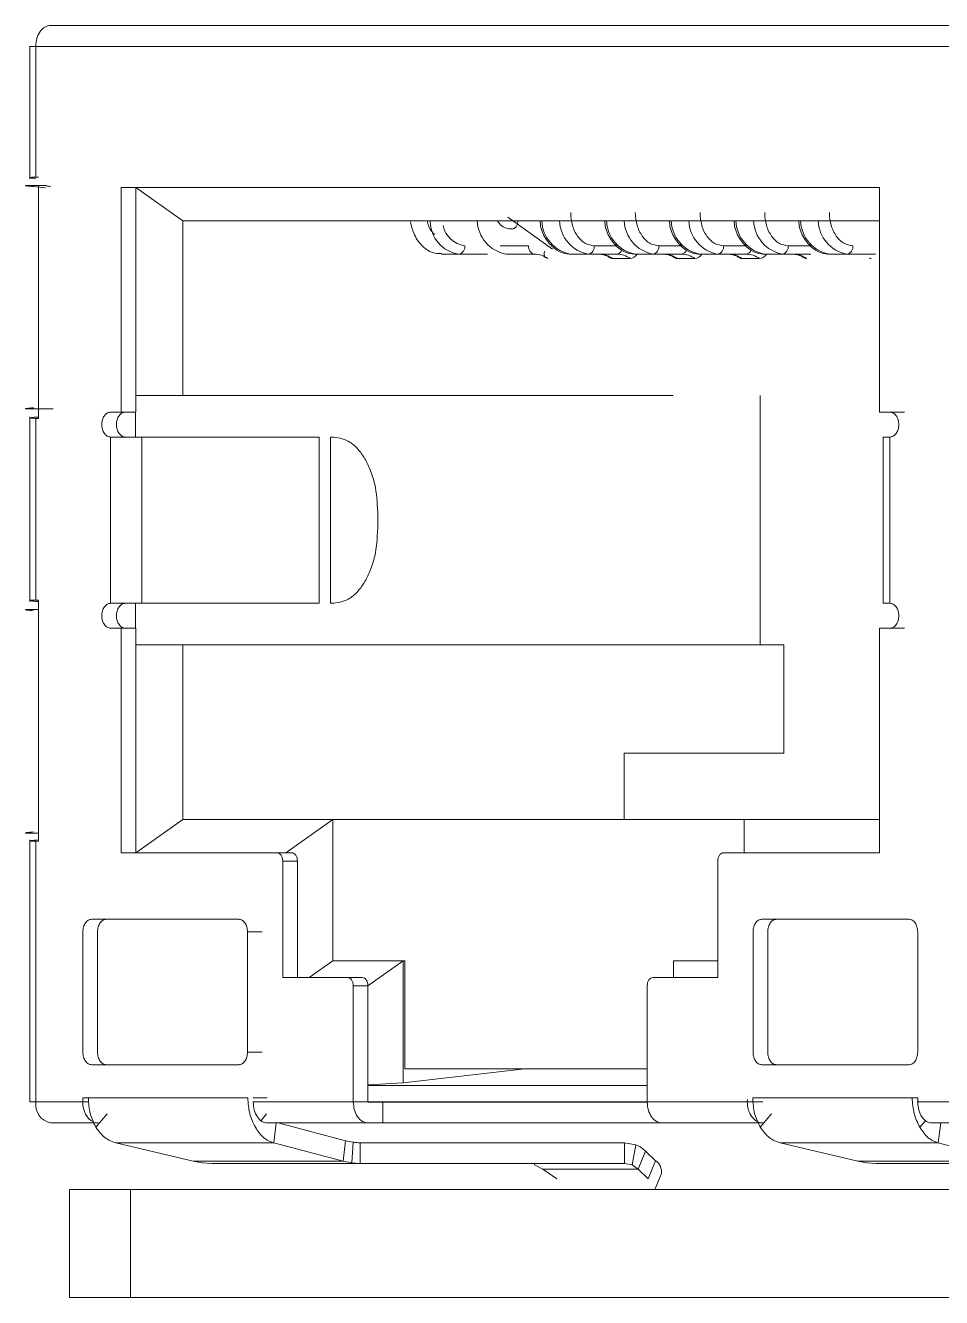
# Model space of a CAD drawing. Header units: millimetres. Extents: x -331 to 5585, y -2655 to 1513.
# Drawn here: x 472.68 to 483.7, y 1174.67 to 1189.97 of the extents above; entities that cross this region are included whole.
import ezdxf

# ---------------------------------------------------------------- set-up
doc = ezdxf.new("R2010")
doc.units = ezdxf.units.MM

msp = doc.modelspace()

# ---------------------------------------------------------------- linework, layer by layer
at = {"color": 7, "linetype": 'Continuous', "lineweight": 15}
for p, q in [((484.155, 1189.97), (472.983, 1189.97)), ((472.731, 1189.721), (472.731, 1188.126)), ((472.804, 1188.144), (472.804, 1189.718)), ((472.804, 1189.718), (483.977, 1189.718)), ((472.838, 1188.144), (472.804, 1188.144)), ((472.679, 1188.045), (472.928, 1188.045)), ((472.922, 1188.018), (472.777, 1188.032)), ((472.838, 1185.358), (472.838, 1188.045)), ((473.83, 1188.02), (473.83, 1185.32)), ((482.951, 1188.02), (473.83, 1188.02)), ((474.006, 1188.02), (474.006, 1185.32)), ((474.006, 1185.519), (474.006, 1188.02)), ((474.006, 1188.02), (474.572, 1187.619)), ((482.951, 1185.32), (482.951, 1188.02)), ((474.572, 1187.619), (482.951, 1187.619)), ((474.572, 1185.519), (474.572, 1187.619)), ((479.018, 1187.279), (478.482, 1187.665)), ((478.389, 1187.32), (478.732, 1187.32)), ((477.682, 1187.22), (477.894, 1187.22)), ((477.894, 1187.22), (478.237, 1187.22)), ((478.46, 1187.22), (478.672, 1187.22)), ((478.803, 1187.22), (478.46, 1187.22)), ((479.238, 1187.22), (479.45, 1187.22)), ((479.45, 1187.22), (479.793, 1187.22)), ((479.741, 1187.165), (479.953, 1187.165)), ((480.015, 1187.22), (480.228, 1187.22)), ((480.228, 1187.22), (480.571, 1187.22)), ((480.519, 1187.165), (480.731, 1187.165)), ((480.793, 1187.22), (481.005, 1187.22)), ((481.005, 1187.22), (481.348, 1187.22)), ((481.297, 1187.165), (481.509, 1187.165)), ((481.571, 1187.22), (481.783, 1187.22)), ((481.783, 1187.22), (482.126, 1187.22)), ((482.349, 1187.22), (482.561, 1187.22)), ((482.561, 1187.22), (482.904, 1187.22)), ((482.692, 1187.22), (482.904, 1187.22)), ((474.006, 1185.519), (474.572, 1185.519)), ((480.472, 1185.519), (474.572, 1185.519)), ((481.517, 1185.519), (481.517, 1182.519)), ((472.838, 1185.358), (472.838, 1185.244)), ((473.013, 1185.358), (472.838, 1185.358)), ((473.703, 1185.32), (473.83, 1185.32)), ((473.83, 1185.32), (474.006, 1185.32)), ((474.004, 1185.019), (474.004, 1185.32)), ((482.951, 1185.32), (483.077, 1185.32)), ((483.077, 1185.32), (483.254, 1185.32)), ((472.731, 1185.262), (472.731, 1183.04)), ((472.838, 1185.26), (472.804, 1185.258)), ((472.804, 1185.244), (472.838, 1185.244)), ((472.804, 1183.057), (472.804, 1185.244)), ((473.703, 1185.019), (473.703, 1183.02)), ((476.213, 1185.019), (474.078, 1185.019)), ((474.078, 1183.02), (474.078, 1185.019)), ((476.213, 1183.02), (476.213, 1185.019)), ((476.388, 1185.019), (476.348, 1185.019)), ((476.348, 1183.02), (476.348, 1185.019)), ((482.995, 1185.022), (482.995, 1183.017)), ((483.077, 1183.02), (483.077, 1185.019)), ((476.917, 1183.919), (476.917, 1184.119)), ((472.838, 1183.057), (472.804, 1183.057)), ((472.804, 1183.043), (472.838, 1183.041)), ((472.838, 1183.057), (472.838, 1182.943)), ((473.705, 1183.02), (473.703, 1183.02)), ((474.004, 1182.719), (474.004, 1183.02)), ((474.078, 1183.02), (476.213, 1183.02)), ((476.348, 1183.02), (476.388, 1183.02)), ((472.838, 1180.256), (472.838, 1182.943)), ((473.83, 1182.719), (473.703, 1182.719)), ((473.83, 1182.719), (473.83, 1180.02)), ((474.006, 1182.719), (473.83, 1182.719)), ((474.006, 1182.719), (474.006, 1180.02)), ((483.077, 1182.719), (482.951, 1182.719)), ((482.951, 1180.02), (482.951, 1182.719)), ((483.077, 1182.719), (483.254, 1182.719)), ((474.006, 1180.02), (474.006, 1182.519)), ((474.572, 1182.519), (474.006, 1182.519)), ((481.802, 1182.519), (474.572, 1182.519)), ((474.572, 1180.419), (474.572, 1182.519)), ((481.802, 1182.519), (481.802, 1181.219)), ((481.802, 1181.219), (479.88, 1181.219)), ((479.88, 1181.219), (479.88, 1180.419)), ((474.006, 1180.02), (474.572, 1180.419)), ((476.375, 1180.419), (474.572, 1180.419)), ((475.81, 1180.02), (476.375, 1180.419)), ((476.375, 1178.72), (476.375, 1180.419)), ((481.325, 1180.419), (476.375, 1180.419)), ((482.951, 1180.419), (481.325, 1180.419)), ((481.325, 1180.02), (481.325, 1180.419)), ((472.838, 1180.256), (472.838, 1180.157)), ((472.731, 1180.175), (472.731, 1177.018)), ((472.838, 1180.174), (472.804, 1180.171)), ((472.804, 1180.157), (472.838, 1180.157)), ((472.804, 1177.022), (472.804, 1180.157)), ((473.83, 1180.02), (475.703, 1180.02)), ((475.88, 1180.02), (475.703, 1180.02)), ((481.077, 1180.02), (482.951, 1180.02)), ((475.774, 1179.919), (475.774, 1178.519)), ((475.951, 1179.919), (475.774, 1179.919)), ((475.951, 1179.919), (475.951, 1178.519)), ((481.007, 1178.519), (481.007, 1179.919)), ((473.476, 1179.219), (475.244, 1179.219)), ((483.305, 1179.219), (481.537, 1179.219)), ((473.37, 1177.619), (473.37, 1179.07)), ((473.547, 1179.07), (473.547, 1177.619)), ((475.35, 1179.07), (475.35, 1177.619)), ((475.35, 1179.07), (475.527, 1179.07)), ((481.431, 1179.07), (481.431, 1177.619)), ((481.608, 1179.07), (481.608, 1177.619)), ((483.411, 1177.619), (483.411, 1179.07)), ((476.092, 1178.519), (476.375, 1178.72)), ((477.224, 1178.72), (476.375, 1178.72)), ((476.799, 1178.419), (477.224, 1178.72)), ((477.224, 1177.252), (477.224, 1178.72)), ((477.224, 1178.72), (477.241, 1178.72)), ((477.241, 1178.72), (477.241, 1177.421)), ((480.476, 1178.519), (480.476, 1178.72)), ((481.007, 1178.72), (480.476, 1178.72)), ((475.774, 1178.519), (476.552, 1178.519)), ((476.729, 1178.519), (476.552, 1178.519)), ((476.623, 1178.419), (476.623, 1177.022)), ((476.799, 1178.419), (476.623, 1178.419)), ((476.799, 1178.419), (476.799, 1177.022)), ((480.158, 1177.022), (480.158, 1178.419)), ((480.229, 1178.519), (481.007, 1178.519)), ((475.35, 1177.619), (475.527, 1177.619)), ((475.244, 1177.469), (473.476, 1177.469)), ((477.224, 1177.252), (478.687, 1177.421)), ((478.687, 1177.421), (477.241, 1177.421)), ((478.687, 1177.421), (480.158, 1177.421)), ((481.537, 1177.469), (483.305, 1177.469)), ((476.799, 1177.227), (477.224, 1177.252)), ((480.158, 1177.219), (476.799, 1177.219)), ((473.369, 1177.071), (473.369, 1177.022)), ((473.436, 1177.071), (473.369, 1177.071)), ((475.354, 1177.071), (473.436, 1177.071)), ((475.586, 1177.071), (475.419, 1177.071)), ((483.345, 1177.071), (481.427, 1177.071)), ((481.604, 1177.071), (481.427, 1177.071)), ((483.412, 1177.071), (483.345, 1177.071)), ((483.412, 1177.022), (483.412, 1177.071)), ((473.369, 1177.022), (472.804, 1177.022)), ((473.369, 1177.022), (473.442, 1177.022)), ((476.623, 1177.022), (475.419, 1177.022)), ((476.623, 1177.022), (476.799, 1177.022)), ((476.799, 1177.022), (480.158, 1177.022)), ((476.976, 1177.019), (476.801, 1177.019)), ((480.159, 1177.019), (476.976, 1177.019)), ((476.976, 1176.769), (476.976, 1177.019)), ((481.362, 1177.022), (480.158, 1177.022)), ((481.08, 1177.022), (481.548, 1177.022)), ((483.405, 1177.022), (483.412, 1177.022)), ((483.977, 1177.022), (483.412, 1177.022)), ((472.983, 1176.769), (473.556, 1176.769)), ((473.662, 1176.878), (473.527, 1176.717)), ((475.58, 1176.878), (475.513, 1176.798)), ((475.588, 1176.769), (476.801, 1176.769)), ((475.696, 1176.769), (475.666, 1176.529)), ((476.529, 1176.555), (475.718, 1176.769)), ((476.801, 1176.769), (476.976, 1176.769)), ((476.976, 1176.769), (480.336, 1176.769)), ((480.336, 1176.769), (481.55, 1176.769)), ((481.653, 1176.878), (481.518, 1176.717)), ((483.504, 1176.797), (483.436, 1176.717)), ((483.581, 1176.769), (484.155, 1176.769)), ((483.688, 1176.769), (483.658, 1176.529)), ((473.766, 1176.529), (475.666, 1176.529)), ((474.697, 1176.309), (473.766, 1176.529)), ((475.666, 1176.529), (476.499, 1176.309)), ((476.499, 1176.309), (476.529, 1176.555)), ((476.529, 1176.555), (476.621, 1176.538)), ((476.621, 1176.538), (476.606, 1176.289)), ((476.705, 1176.282), (476.705, 1176.532)), ((476.705, 1176.532), (479.886, 1176.532)), ((479.886, 1176.532), (479.886, 1176.282)), ((479.886, 1176.532), (480.023, 1176.507)), ((480.023, 1176.507), (479.977, 1176.265)), ((480.137, 1176.432), (480.049, 1176.215)), ((480.137, 1176.432), (480.258, 1176.314)), ((481.758, 1176.529), (483.658, 1176.529)), ((481.758, 1176.529), (482.69, 1176.309)), ((484.492, 1176.309), (483.658, 1176.529)), ((476.499, 1176.309), (474.697, 1176.309)), ((474.697, 1176.309), (474.804, 1176.289)), ((474.804, 1176.289), (474.92, 1176.282)), ((474.92, 1176.282), (476.705, 1176.282)), ((476.606, 1176.289), (476.499, 1176.309)), ((476.705, 1176.282), (476.606, 1176.289)), ((479.886, 1176.282), (476.705, 1176.282)), ((478.802, 1176.265), (478.805, 1176.282)), ((479.886, 1176.282), (479.977, 1176.265)), ((480.258, 1176.314), (480.169, 1176.097)), ((482.69, 1176.309), (484.492, 1176.309)), ((482.69, 1176.309), (482.797, 1176.289)), ((482.797, 1176.289), (482.913, 1176.282)), ((482.913, 1176.282), (484.698, 1176.282)), ((478.901, 1176.215), (478.802, 1176.265)), ((480.049, 1176.215), (478.901, 1176.215)), ((479.069, 1176.097), (478.901, 1176.215)), ((479.977, 1176.265), (480.049, 1176.215)), ((480.049, 1176.215), (480.169, 1176.097)), ((480.25, 1175.969), (480.328, 1176.16)), ((473.209, 1175.969), (473.209, 1174.67)), ((473.941, 1175.969), (473.209, 1175.969)), ((473.941, 1174.67), (473.941, 1175.969)), ((488.168, 1175.969), (473.941, 1175.969)), ((473.209, 1174.67), (473.941, 1174.67)), ((473.941, 1174.67), (510.004, 1174.67))]:
    msp.add_line(p, q, dxfattribs=at)
at = {"color": 8, "linetype": 'Continuous', "lineweight": 15}
for p, q in [((479.795, 1187.32), (479.52, 1187.32)), ((480.573, 1187.32), (480.298, 1187.32)), ((481.35, 1187.32), (481.076, 1187.32)), ((482.128, 1187.32), (481.854, 1187.32))]:
    msp.add_line(p, q, dxfattribs=at)
at = {"color": 7, "linetype": 'Continuous', "lineweight": 15, "flags": 128}
msp.add_lwpolyline([(478.532, 1187.519), (478.532, 1187.519), (478.559, 1187.527), (478.582, 1187.549), (478.597, 1187.581), (478.603, 1187.619)], dxfattribs=at)
at = {"color": 7, "linetype": 'Continuous', "lineweight": 15}
for centre, radius, start, end in [((477.949, 1187.617), 0.401, 179.9422, 262.0922), ((478.535, 1187.635), 0.422, 182.2969, 259.6793), ((479.526, 1187.635), 0.423, 182.1339, 259.6599), ((480.303, 1187.635), 0.422, 182.2957, 259.6805), ((481.081, 1187.635), 0.423, 182.1364, 259.6587), ((481.859, 1187.635), 0.422, 182.2989, 259.6786), ((482.637, 1187.635), 0.423, 182.1364, 259.6587), ((477.876, 1187.307), 0.0893, 281.4533, 8.0248), ((478.821, 1187.307), 0.0893, 171.9752, 258.5467), ((479.432, 1187.307), 0.0893, 281.4533, 8.0248), ((480.21, 1187.307), 0.0893, 281.4533, 8.0248), ((480.988, 1187.307), 0.0893, 281.4488, 8.0349), ((481.765, 1187.307), 0.0893, 281.4488, 8.0349), ((482.543, 1187.307), 0.0893, 281.4541, 8.0297), ((478.799, 1186.945), 0.275, 53.326, 89.2204), ((478.988, 1187.222), 0.0712, 152.9354, 220.8783), ((479.577, 1186.945), 0.275, 53.326, 89.2204), ((479.74, 1187.208), 0.0432, 235.6793, 271.7288), ((479.789, 1186.945), 0.275, 53.3267, 89.2198), ((480.355, 1186.945), 0.275, 53.326, 89.2204), ((480.518, 1187.208), 0.0432, 235.6706, 271.7376), ((480.567, 1186.945), 0.275, 53.3267, 89.2198), ((481.133, 1186.945), 0.275, 53.3267, 89.2198), ((481.295, 1187.208), 0.0432, 235.6706, 271.7376), ((481.345, 1186.945), 0.275, 53.3288, 89.2177), ((481.91, 1186.945), 0.275, 53.3288, 89.2177), ((482.073, 1187.208), 0.0432, 235.6706, 271.7376), ((482.851, 1187.208), 0.0432, 235.6706, 271.7376), ((473.027, 1176.99), 0.225, 171.9482, 258.5779), ((480.173, 1176.182), 0.157, 351.7347, 57.1949)]:
    msp.add_arc(centre, radius, start, end, dxfattribs=at)
at = {"color": 8, "linetype": 'Continuous', "lineweight": 15}
for centre, radius, start, end in [((479.313, 1187.635), 0.423, 182.1344, 259.6594), ((480.091, 1187.635), 0.423, 182.1339, 259.6599), ((480.869, 1187.635), 0.423, 182.1332, 259.6606), ((481.647, 1187.635), 0.423, 182.1364, 259.6587), ((482.425, 1187.635), 0.423, 182.1364, 259.6587), ((478.001, 1187.619), 0.302, 190.6636, 263.0932), ((479.785, 1187.291), 0.0717, 276.0147, 340.2419), ((479.94, 1187.278), 0.114, 276.4689, 328.9205), ((480.563, 1187.291), 0.0716, 275.9576, 340.306), ((480.718, 1187.278), 0.114, 276.4689, 328.9205), ((481.341, 1187.291), 0.0716, 275.9576, 340.306), ((481.496, 1187.278), 0.114, 276.4689, 328.9205)]:
    msp.add_arc(centre, radius, start, end, dxfattribs=at)
at = {"color": 7, "linetype": 'Continuous', "lineweight": 15}
for centre, ratio, start_param, end_param in [((481.55, 1177.021), 0.745911, 1.453796, 3.141593), ((473.556, 1177.021), 0.744581, 1.570796, 2.808059), ((483.581, 1177.021), 0.669633, 1.570796, 3.141593)]:
    msp.add_ellipse(centre, major_axis=(0, 0.252), ratio=ratio, start_param=start_param, end_param=end_param, dxfattribs=at)
for points, knots in [([(472.804, 1189.718), (472.807, 1189.751), (472.812, 1189.817), (472.854, 1189.9), (472.912, 1189.958), (472.959, 1189.966), (472.983, 1189.97)], [0, 0, 0, 0, 0.250023, 0.499836, 0.74999, 1, 1, 1, 1]), ([(472.804, 1189.718), (472.784, 1189.718), (472.742, 1189.718), (472.725, 1189.718), (472.742, 1189.718), (472.784, 1189.718), (472.804, 1189.718)], [0, 0, 0, 0, 0.249988, 0.5, 0.750012, 1, 1, 1, 1]), ([(472.804, 1188.144), (472.787, 1188.144), (472.751, 1188.143), (472.73, 1188.141), (472.73, 1188.139), (472.741, 1188.136), (472.765, 1188.133), (472.791, 1188.131), (472.804, 1188.13)], [0, 0, 0, 0, 0.198512, 0.430769, 0.560241, 0.698275, 0.844894, 1, 1, 1, 1]), ([(472.838, 1188.045), (472.797, 1188.045), (472.714, 1188.045), (472.691, 1188.045), (472.679, 1188.045)], [0, 0, 0, 0, 0.499992, 1, 1, 1, 1]), ([(472.679, 1188.045), (472.679, 1188.043), (472.68, 1188.039), (472.744, 1188.034), (472.777, 1188.032)], [0, 0, 0, 0, 0.49999, 1, 1, 1, 1]), ([(472.928, 1188.045), (472.928, 1188.043), (472.929, 1188.039), (472.964, 1188.034), (472.981, 1188.032)], [0, 0, 0, 0, 0.50004, 1, 1, 1, 1]), ([(477.309, 1187.606), (477.325, 1187.544), (477.359, 1187.42), (477.469, 1187.291), (477.584, 1187.224), (477.656, 1187.226), (477.682, 1187.226)], [0, 0, 0, 0, 0.298269, 0.602456, 0.856268, 1, 1, 1, 1]), ([(477.602, 1187.455), (477.588, 1187.468), (477.556, 1187.498), (477.522, 1187.561), (477.515, 1187.609), (477.513, 1187.619)], [0, 0, 0, 0, 0.365534, 0.857364, 1, 1, 1, 1]), ([(478.356, 1187.619), (478.366, 1187.604), (478.394, 1187.564), (478.458, 1187.527), (478.51, 1187.523), (478.532, 1187.522)], [0, 0, 0, 0, 0.255941, 0.6743575, 1, 1, 1, 1]), ([(478.869, 1187.619), (478.871, 1187.593), (478.881, 1187.501), (478.95, 1187.372), (479.062, 1187.262), (479.166, 1187.222), (479.224, 1187.22), (479.238, 1187.22)], [0, 0, 0, 0, 0.122968, 0.416743, 0.681187, 0.925811, 1, 1, 1, 1]), ([(479.52, 1187.32), (479.485, 1187.325), (479.43, 1187.333), (479.364, 1187.383), (479.305, 1187.451), (479.25, 1187.562), (479.242, 1187.667), (479.238, 1187.719)], [0, 0, 0, 0, 0.239709, 0.373171, 0.500624, 0.750372, 1, 1, 1, 1]), ([(479.647, 1187.619), (479.649, 1187.593), (479.659, 1187.501), (479.728, 1187.372), (479.839, 1187.262), (479.944, 1187.222), (480.002, 1187.22), (480.015, 1187.22)], [0, 0, 0, 0, 0.122968, 0.416725, 0.681189, 0.925811, 1, 1, 1, 1]), ([(480.298, 1187.32), (480.263, 1187.325), (480.207, 1187.333), (480.141, 1187.383), (480.083, 1187.451), (480.028, 1187.562), (480.019, 1187.667), (480.015, 1187.719)], [0, 0, 0, 0, 0.239679, 0.373171, 0.500625, 0.750376, 1, 1, 1, 1]), ([(480.424, 1187.619), (480.427, 1187.593), (480.436, 1187.501), (480.506, 1187.372), (480.617, 1187.262), (480.721, 1187.222), (480.78, 1187.22), (480.793, 1187.22)], [0, 0, 0, 0, 0.122972, 0.416728, 0.681191, 0.925802, 1, 1, 1, 1]), ([(481.076, 1187.32), (481.04, 1187.325), (480.985, 1187.333), (480.919, 1187.383), (480.861, 1187.451), (480.805, 1187.562), (480.797, 1187.667), (480.793, 1187.719)], [0, 0, 0, 0, 0.239672, 0.373166, 0.500621, 0.750374, 1, 1, 1, 1]), ([(481.202, 1187.619), (481.205, 1187.593), (481.214, 1187.501), (481.284, 1187.372), (481.395, 1187.262), (481.499, 1187.222), (481.557, 1187.22), (481.571, 1187.22)], [0, 0, 0, 0, 0.122963, 0.416734, 0.681171, 0.925803, 1, 1, 1, 1]), ([(481.854, 1187.32), (481.818, 1187.325), (481.763, 1187.333), (481.697, 1187.383), (481.639, 1187.451), (481.583, 1187.562), (481.575, 1187.667), (481.571, 1187.719)], [0, 0, 0, 0, 0.239711, 0.373166, 0.50062, 0.750371, 1, 1, 1, 1]), ([(481.98, 1187.619), (481.983, 1187.593), (481.992, 1187.501), (482.061, 1187.372), (482.173, 1187.262), (482.277, 1187.222), (482.335, 1187.22), (482.349, 1187.22)], [0, 0, 0, 0, 0.122966, 0.416744, 0.681179, 0.925802, 1, 1, 1, 1]), ([(482.632, 1187.32), (482.595, 1187.326), (482.52, 1187.337), (482.427, 1187.43), (482.362, 1187.562), (482.353, 1187.667), (482.349, 1187.719)], [0, 0, 0, 0, 0.249993, 0.500072, 0.750007, 1, 1, 1, 1]), ([(479.581, 1187.22), (479.614, 1187.215), (479.659, 1187.21), (479.703, 1187.18), (479.715, 1187.173)], [0, 0, 0, 0, 0.748095, 1, 1, 1, 1]), ([(480.358, 1187.22), (480.392, 1187.215), (480.437, 1187.21), (480.481, 1187.18), (480.492, 1187.173)], [0, 0, 0, 0, 0.7480826, 1, 1, 1, 1]), ([(481.136, 1187.22), (481.17, 1187.215), (481.215, 1187.21), (481.259, 1187.18), (481.27, 1187.173)], [0, 0, 0, 0, 0.748108, 1, 1, 1, 1]), ([(481.914, 1187.22), (481.948, 1187.215), (481.993, 1187.21), (482.037, 1187.18), (482.048, 1187.173)], [0, 0, 0, 0, 0.748108, 1, 1, 1, 1]), ([(472.777, 1185.371), (472.744, 1185.369), (472.68, 1185.364), (472.679, 1185.36), (472.679, 1185.358)], [0, 0, 0, 0, 0.500005, 1, 1, 1, 1]), ([(472.679, 1185.358), (472.691, 1185.358), (472.714, 1185.358), (472.797, 1185.358), (472.838, 1185.358)], [0, 0, 0, 0, 0.500008, 1, 1, 1, 1]), ([(473.703, 1185.019), (473.69, 1185.022), (473.662, 1185.026), (473.626, 1185.061), (473.603, 1185.111), (473.595, 1185.169), (473.603, 1185.228), (473.627, 1185.278), (473.662, 1185.313), (473.69, 1185.317), (473.703, 1185.32)], [0, 0, 0, 0, 0.1250081, 0.2498761, 0.3750485, 0.4999103, 0.6250218, 0.7499825, 0.8749919, 1, 1, 1, 1]), ([(473.88, 1185.32), (473.866, 1185.317), (473.839, 1185.313), (473.803, 1185.278), (473.78, 1185.228), (473.771, 1185.169), (473.78, 1185.111), (473.803, 1185.061), (473.839, 1185.026), (473.866, 1185.022), (473.88, 1185.019)], [0, 0, 0, 0, 0.1250027, 0.2500348, 0.3749901, 0.5000897, 0.6249395, 0.7501065, 0.8749973, 1, 1, 1, 1]), ([(483.077, 1185.32), (483.091, 1185.317), (483.119, 1185.313), (483.154, 1185.278), (483.178, 1185.228), (483.186, 1185.169), (483.178, 1185.111), (483.154, 1185.061), (483.119, 1185.026), (483.091, 1185.022), (483.077, 1185.019)], [0, 0, 0, 0, 0.125007, 0.250043, 0.374977, 0.50009, 0.624952, 0.750098, 0.874993, 1, 1, 1, 1]), ([(472.804, 1185.258), (472.791, 1185.257), (472.765, 1185.254), (472.741, 1185.252), (472.73, 1185.249), (472.73, 1185.247), (472.751, 1185.245), (472.787, 1185.244), (472.804, 1185.244)], [0, 0, 0, 0, 0.155105, 0.301723, 0.439756, 0.569238, 0.801486, 1, 1, 1, 1]), ([(474.078, 1185.019), (474.049, 1185.019), (473.991, 1185.019), (473.887, 1185.019), (473.784, 1185.019), (473.73, 1185.019), (473.703, 1185.019)], [0, 0, 0, 0, 0.2499943, 0.4999918, 0.7499871, 1, 1, 1, 1]), ([(476.917, 1184.119), (476.91, 1184.233), (476.899, 1184.407), (476.833, 1184.617), (476.765, 1184.76), (476.681, 1184.877), (476.557, 1184.989), (476.455, 1185.007), (476.388, 1185.019)], [0, 0, 0, 0, 0.239435, 0.369533, 0.500027, 0.630113, 0.760564, 1, 1, 1, 1]), ([(483.077, 1185.019), (483.057, 1185.019), (483.015, 1185.019), (482.991, 1185.019), (482.997, 1185.019), (482.998, 1185.019)], [0, 0, 0, 0, 0.4668957, 0.9338463, 1, 1, 1, 1]), ([(476.388, 1183.02), (476.455, 1183.032), (476.557, 1183.05), (476.681, 1183.162), (476.765, 1183.278), (476.833, 1183.422), (476.899, 1183.631), (476.91, 1183.806), (476.917, 1183.919)], [0, 0, 0, 0, 0.2394553, 0.3695592, 0.5000061, 0.6301148, 0.7605464, 1, 1, 1, 1]), ([(472.804, 1183.057), (472.787, 1183.057), (472.751, 1183.057), (472.73, 1183.054), (472.73, 1183.052), (472.741, 1183.049), (472.765, 1183.046), (472.791, 1183.044), (472.804, 1183.043)], [0, 0, 0, 0, 0.198513, 0.43077, 0.560242, 0.698277, 0.844909, 1, 1, 1, 1]), ([(473.703, 1182.719), (473.69, 1182.722), (473.662, 1182.726), (473.627, 1182.761), (473.603, 1182.811), (473.595, 1182.869), (473.603, 1182.928), (473.627, 1182.978), (473.662, 1183.013), (473.69, 1183.017), (473.703, 1183.02)], [0, 0, 0, 0, 0.125017, 0.250035, 0.375005, 0.499875, 0.624995, 0.749965, 0.874983, 1, 1, 1, 1]), ([(473.703, 1183.02), (473.73, 1183.02), (473.784, 1183.02), (473.887, 1183.02), (473.991, 1183.02), (474.049, 1183.02), (474.078, 1183.02)], [0, 0, 0, 0, 0.250013, 0.500008, 0.750006, 1, 1, 1, 1]), ([(473.88, 1183.02), (473.866, 1183.017), (473.839, 1183.013), (473.803, 1182.978), (473.78, 1182.928), (473.771, 1182.869), (473.78, 1182.811), (473.803, 1182.761), (473.839, 1182.726), (473.866, 1182.722), (473.88, 1182.719)], [0, 0, 0, 0, 0.1250115, 0.2500524, 0.3750165, 0.5001249, 0.6249835, 0.7499476, 0.8749885, 1, 1, 1, 1]), ([(482.998, 1183.02), (482.997, 1183.02), (482.991, 1183.02), (483.015, 1183.02), (483.057, 1183.02), (483.077, 1183.02)], [0, 0, 0, 0, 0.0661537, 0.5331043, 1, 1, 1, 1]), ([(483.077, 1183.02), (483.091, 1183.017), (483.119, 1183.013), (483.154, 1182.978), (483.178, 1182.928), (483.186, 1182.869), (483.178, 1182.811), (483.154, 1182.761), (483.119, 1182.726), (483.091, 1182.722), (483.077, 1182.719)], [0, 0, 0, 0, 0.125016, 0.250061, 0.375004, 0.500125, 0.624996, 0.749939, 0.874984, 1, 1, 1, 1]), ([(472.838, 1182.943), (472.797, 1182.943), (472.714, 1182.943), (472.691, 1182.943), (472.679, 1182.943)], [0, 0, 0, 0, 0.499992, 1, 1, 1, 1]), ([(472.679, 1182.943), (472.679, 1182.941), (472.68, 1182.937), (472.744, 1182.932), (472.777, 1182.93)], [0, 0, 0, 0, 0.49999, 1, 1, 1, 1]), ([(472.777, 1180.269), (472.744, 1180.267), (472.68, 1180.262), (472.679, 1180.258), (472.679, 1180.256)], [0, 0, 0, 0, 0.50001, 1, 1, 1, 1]), ([(472.679, 1180.256), (472.691, 1180.256), (472.714, 1180.256), (472.797, 1180.256), (472.838, 1180.256)], [0, 0, 0, 0, 0.500008, 1, 1, 1, 1]), ([(472.804, 1180.171), (472.791, 1180.17), (472.765, 1180.168), (472.741, 1180.165), (472.73, 1180.163), (472.73, 1180.16), (472.751, 1180.158), (472.787, 1180.157), (472.804, 1180.157)], [0, 0, 0, 0, 0.1550907, 0.3017239, 0.4397458, 0.5692294, 0.8014872, 1, 1, 1, 1]), ([(475.703, 1180.02), (475.713, 1180.018), (475.731, 1180.015), (475.755, 1179.992), (475.771, 1179.959), (475.773, 1179.933), (475.774, 1179.919)], [0, 0, 0, 0, 0.250032, 0.500103, 0.750002, 1, 1, 1, 1]), ([(475.88, 1180.02), (475.889, 1180.018), (475.908, 1180.015), (475.931, 1179.992), (475.948, 1179.959), (475.95, 1179.933), (475.951, 1179.919)], [0, 0, 0, 0, 0.2500154, 0.500099, 0.7500384, 1, 1, 1, 1]), ([(481.007, 1179.919), (481.008, 1179.933), (481.01, 1179.959), (481.026, 1179.992), (481.05, 1180.015), (481.068, 1180.018), (481.077, 1180.02)], [0, 0, 0, 0, 0.2499952, 0.4998734, 0.7499708, 1, 1, 1, 1]), ([(473.37, 1179.07), (473.372, 1179.089), (473.375, 1179.128), (473.399, 1179.178), (473.434, 1179.213), (473.462, 1179.217), (473.476, 1179.219)], [0, 0, 0, 0, 0.249812, 0.499816, 0.7499, 1, 1, 1, 1]), ([(473.653, 1179.219), (473.639, 1179.217), (473.611, 1179.213), (473.576, 1179.178), (473.552, 1179.128), (473.548, 1179.089), (473.547, 1179.07)], [0, 0, 0, 0, 0.250072, 0.500244, 0.750194, 1, 1, 1, 1]), ([(475.244, 1179.219), (475.258, 1179.217), (475.286, 1179.213), (475.321, 1179.178), (475.345, 1179.128), (475.348, 1179.089), (475.35, 1179.07)], [0, 0, 0, 0, 0.25008, 0.500184, 0.750191, 1, 1, 1, 1]), ([(481.431, 1179.07), (481.433, 1179.089), (481.436, 1179.128), (481.46, 1179.178), (481.495, 1179.213), (481.523, 1179.217), (481.537, 1179.219)], [0, 0, 0, 0, 0.249812, 0.499816, 0.7499, 1, 1, 1, 1]), ([(481.714, 1179.219), (481.7, 1179.217), (481.672, 1179.213), (481.637, 1179.178), (481.613, 1179.128), (481.609, 1179.089), (481.608, 1179.07)], [0, 0, 0, 0, 0.250094, 0.500246, 0.750195, 1, 1, 1, 1]), ([(483.305, 1179.219), (483.319, 1179.217), (483.347, 1179.213), (483.382, 1179.178), (483.406, 1179.128), (483.409, 1179.089), (483.411, 1179.07)], [0, 0, 0, 0, 0.2501, 0.500184, 0.750188, 1, 1, 1, 1]), ([(476.552, 1178.519), (476.561, 1178.518), (476.58, 1178.515), (476.603, 1178.492), (476.62, 1178.459), (476.622, 1178.433), (476.623, 1178.419)], [0, 0, 0, 0, 0.250028, 0.500123, 0.75, 1, 1, 1, 1]), ([(476.729, 1178.519), (476.738, 1178.518), (476.757, 1178.515), (476.78, 1178.492), (476.796, 1178.459), (476.798, 1178.433), (476.799, 1178.419)], [0, 0, 0, 0, 0.250029, 0.500127, 0.750005, 1, 1, 1, 1]), ([(480.158, 1178.419), (480.159, 1178.433), (480.161, 1178.459), (480.178, 1178.492), (480.201, 1178.515), (480.22, 1178.518), (480.229, 1178.519)], [0, 0, 0, 0, 0.24998, 0.499863, 0.749966, 1, 1, 1, 1]), ([(473.476, 1177.469), (473.462, 1177.472), (473.434, 1177.476), (473.399, 1177.511), (473.375, 1177.561), (473.372, 1177.6), (473.37, 1177.619)], [0, 0, 0, 0, 0.250065, 0.49983, 0.750224, 1, 1, 1, 1]), ([(473.547, 1177.619), (473.548, 1177.6), (473.552, 1177.561), (473.576, 1177.511), (473.611, 1177.476), (473.639, 1177.472), (473.653, 1177.469)], [0, 0, 0, 0, 0.249771, 0.500109, 0.749963, 1, 1, 1, 1]), ([(475.35, 1177.619), (475.348, 1177.6), (475.345, 1177.561), (475.321, 1177.511), (475.285, 1177.476), (475.258, 1177.472), (475.244, 1177.469)], [0, 0, 0, 0, 0.249774, 0.500169, 0.749956, 1, 1, 1, 1]), ([(481.537, 1177.469), (481.523, 1177.472), (481.495, 1177.476), (481.46, 1177.511), (481.436, 1177.561), (481.433, 1177.6), (481.431, 1177.619)], [0, 0, 0, 0, 0.250065, 0.49983, 0.750224, 1, 1, 1, 1]), ([(481.608, 1177.619), (481.609, 1177.6), (481.613, 1177.561), (481.637, 1177.511), (481.672, 1177.476), (481.7, 1177.472), (481.714, 1177.469)], [0, 0, 0, 0, 0.24977, 0.500107, 0.749942, 1, 1, 1, 1]), ([(483.411, 1177.619), (483.409, 1177.6), (483.406, 1177.561), (483.382, 1177.511), (483.347, 1177.476), (483.319, 1177.472), (483.305, 1177.469)], [0, 0, 0, 0, 0.2497764, 0.5001697, 0.7499354, 1, 1, 1, 1]), ([(473.436, 1177.071), (473.44, 1177.006), (473.448, 1176.877), (473.501, 1176.77), (473.527, 1176.717)], [0, 0, 0, 0, 0.499957, 1, 1, 1, 1]), ([(475.445, 1176.717), (475.419, 1176.77), (475.367, 1176.877), (475.358, 1177.006), (475.354, 1177.071)], [0, 0, 0, 0, 0.500043, 1, 1, 1, 1]), ([(481.427, 1177.071), (481.431, 1177.006), (481.439, 1176.877), (481.492, 1176.77), (481.518, 1176.717)], [0, 0, 0, 0, 0.499957, 1, 1, 1, 1]), ([(483.436, 1176.717), (483.41, 1176.77), (483.358, 1176.877), (483.349, 1177.006), (483.345, 1177.071)], [0, 0, 0, 0, 0.500043, 1, 1, 1, 1]), ([(472.731, 1177.022), (472.734, 1177.022), (472.741, 1177.022), (472.783, 1177.022), (472.804, 1177.022)], [0, 0, 0, 0, 0.500025, 1, 1, 1, 1]), ([(475.419, 1177.022), (475.422, 1176.988), (475.426, 1176.922), (475.466, 1176.84), (475.521, 1176.78), (475.565, 1176.773), (475.588, 1176.769)], [0, 0, 0, 0, 0.250274, 0.499642, 0.747651, 1, 1, 1, 1]), ([(476.623, 1177.022), (476.625, 1176.988), (476.631, 1176.922), (476.672, 1176.839), (476.731, 1176.781), (476.778, 1176.773), (476.801, 1176.769)], [0, 0, 0, 0, 0.250006, 0.500084, 0.750007, 1, 1, 1, 1]), ([(480.336, 1176.769), (480.313, 1176.773), (480.266, 1176.781), (480.207, 1176.839), (480.166, 1176.922), (480.161, 1176.988), (480.158, 1177.022)], [0, 0, 0, 0, 0.250038, 0.499955, 0.749988, 1, 1, 1, 1]), ([(473.527, 1176.717), (473.561, 1176.671), (473.629, 1176.58), (473.72, 1176.546), (473.766, 1176.529)], [0, 0, 0, 0, 0.499981, 1, 1, 1, 1]), ([(475.666, 1176.529), (475.623, 1176.546), (475.538, 1176.58), (475.476, 1176.671), (475.445, 1176.717)], [0, 0, 0, 0, 0.500024, 1, 1, 1, 1]), ([(481.518, 1176.717), (481.552, 1176.671), (481.62, 1176.58), (481.712, 1176.546), (481.758, 1176.529)], [0, 0, 0, 0, 0.500004, 1, 1, 1, 1]), ([(483.658, 1176.529), (483.615, 1176.546), (483.529, 1176.58), (483.467, 1176.671), (483.436, 1176.717)], [0, 0, 0, 0, 0.499994, 1, 1, 1, 1]), ([(476.621, 1176.538), (476.637, 1176.536), (476.665, 1176.533), (476.693, 1176.532), (476.705, 1176.532)], [0, 0, 0, 0, 0.560012, 1, 1, 1, 1]), ([(480.023, 1176.507), (480.045, 1176.496), (480.085, 1176.476), (480.121, 1176.445), (480.137, 1176.432)], [0, 0, 0, 0, 0.56003, 1, 1, 1, 1])]:
    msp.add_open_spline(points, degree=3, knots=knots, dxfattribs=at)

doc.saveas('drawing.dxf')
